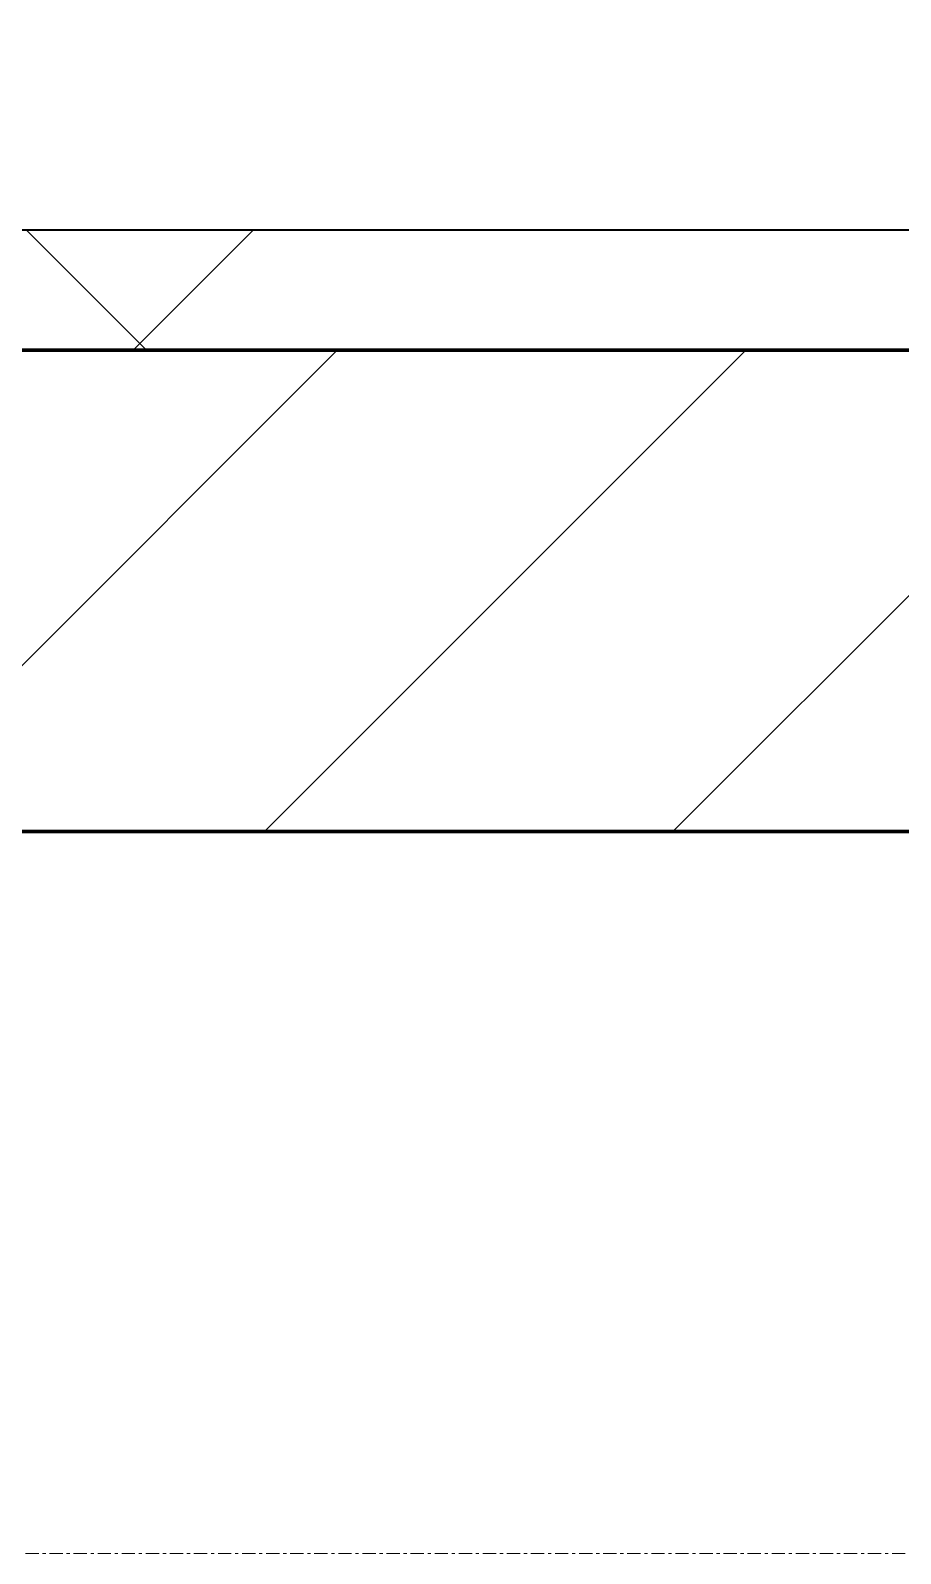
# Model space of a CAD drawing. Header units: millimetres. Extents: x -794334 to -714814, y -17806 to 22403.
# Drawn here: x -773903 to -773541, y -4321 to -3688 of the extents above; entities that cross this region are included whole.
import ezdxf
from ezdxf.xclip import XClip

# ---------------------------------------------------------------- set-up
doc = ezdxf.new("R2010")
doc.units = ezdxf.units.MM
doc.header["$XCLIPFRAME"] = 0
doc.linetypes.add('DPA_Grid _ Level 100', pattern=[10, 5.5, -1.6, 1.3, -1.6])
for name, color, linetype, lineweight in [('A-GLAZ-CURT', 2, 'Continuous', 9), ('A-WALL', 5, 'Continuous', 35), ('A-WALL-FNSH', 2, 'Continuous', 35), ('A-WALL-PATT', 1, 'Continuous', 35), ('S-GRID', 251, 'Continuous', 9), ('WALL-E', 2, 'Continuous', 35)]:
    doc.layers.add(name, color=color, linetype=linetype, lineweight=lineweight)
doc.layers.add('A11_ALU.SOLID SHEET', color=2, linetype='Continuous')

# ---------------------------------------------------------------- blocks, each defined once
blk = doc.blocks.new('*U804')
at = {"layer": 'S-GRID', "linetype": 'DPA_Grid _ Level 100'}
blk.add_line((57942.91, -7900), (-14128.88, -7900), dxfattribs=at)
blk = doc.blocks.new('PPLS-PP19_Custom Tile Pattern - Custom Tile Pattern-V125-4252-01 ENLARGED CONCOURSE LEVEL - REFLECTED CEILING PLAN - SHEET 3')
at = {"layer": 'A-GLAZ-CURT'}
for p, q in [((-300, 0), (300, 0)), ((300, 0), (-300, 0)), ((195.99, 0), (213.31, 0)), ((213.31, 0), (195.99, 0)), ((230.06, 0), (300, 0)), ((-300, -50), (300, -50)), ((300, -50), (-300, -50))]:
    blk.add_line(p, q, dxfattribs=at)
for points, knots in [([(94.4, 0), (94.4, 0), (94.64, 0), (99.11, 0), (108.97, 0), (120.79, 0), (139.94, 0), (163.31, 0), (185.23, 0), (193.62, 0), (194.69, 0), (194.79, 0)], [-2348.345796, -2348.345796, -2348.345796, -2348.345796, -2310.419338, -2233.599744, -2052.234781, -1843.028543, -1530.39897, -1095.004608, -529.74427, -295.064701, -265.121568, -265.121568, -265.121568, -265.121568]), ([(193.8, 0), (193.33, 0), (190.11, 0), (183.13, 0), (171, 0), (161.95, 0), (161.28, 0), (158.56, 0), (158, 0), (157.93, 0)], [-11665.349007, -11665.349007, -11665.349007, -11665.349007, -11565.880756, -11105.624034, -10839.086983, -10768.332124, -10666.779182, -10580.760289, -10565.221032, -10565.221032, -10565.221032, -10565.221032]), ([(300, 0), (286.53, 0), (254.22, 0), (207.11, 0), (177.41, 0), (159.34, 0), (158.33, 0), (158.3, 0)], [-285.253232, -285.253232, -285.253232, -285.253232, -244.693688, -187.987675, -143.776725, -129.632772, -123.352749, -123.352749, -123.352749, -123.352749]), ([(159.07, 0), (159.13, 0), (160.84, 0), (165.21, 0), (174.15, 0), (185.98, 0), (208.82, 0), (219.42, 0), (230.06, 0)], [-115.643202, -115.643202, -115.643202, -115.643202, -114.681583, -87.660824, -65.295536, -41.623857, -24.459831, 0, 0, 0, 0]), ([(247.1, 0), (246.76, 0), (245.04, 0), (238.34, 0), (226.56, 0), (221.1, 0), (200.27, 0), (182.99, 0), (174.27, 0), (169.67, 0), (168.99, 0)], [-9649.085549, -9649.085549, -9649.085549, -9649.085549, -9581.591397, -9406.094246, -9221.510254, -9016.44624, -8717.832359, -8253.978395, -8152.463617, -8069.855175, -8069.855175, -8069.855175, -8069.855175]), ([(215.22, 0), (214.62, 0), (210.55, 0), (203.98, 0), (187.54, 0), (175.3, 0), (169.49, 0)], [-203.825446, -203.825446, -203.825446, -203.825446, -198.527383, -184.406837, -162.427601, -142.916156, -142.916156, -142.916156, -142.916156]), ([(171.51, 0), (176.48, 0), (193.23, 0), (201.73, 0), (208.81, 0), (213.9, 0), (241.96, 0), (266.73, 0), (281.71, 0), (289.39, 0), (292.44, 0), (293.37, 0)], [-7971.819559, -7971.819559, -7971.819559, -7971.819559, -7784.112253, -7606.717214, -7289.299508, -7042.621073, -6582.165592, -6068.460911, -5766.029927, -5566.724884, -5463.307426, -5463.307426, -5463.307426, -5463.307426]), ([(172.07, 0), (177.66, 0), (187.87, 0), (201.08, 0), (207.47, 0), (213.96, 0), (215.11, 0)], [-255.364076, -255.364076, -255.364076, -255.364076, -237.955587, -223.92608, -215.862851, -208.75215, -208.75215, -208.75215, -208.75215]), ([(293.87, 0), (284.09, 0), (259.97, 0), (230.43, 0), (219.94, 0), (219.02, 0)], [-12421.014567, -12421.014567, -12421.014567, -12421.014567, -11905.454923, -11162.864862, -10856.732305, -10856.732305, -10856.732305, -10856.732305]), ([(219.9, 0), (220.86, 0), (227.84, 0), (242.06, 0), (246.54, 0), (246.96, 0)], [-10670.940496, -10670.940496, -10670.940496, -10670.940496, -10511.382485, -9925.173265, -9834.877357, -9834.877357, -9834.877357, -9834.877357]), ([(284.76, 0), (284.76, 0), (285.09, 0), (287.47, 0), (293.59, 0), (297.76, 0), (300, 0)], [-4110.630118, -4110.630118, -4110.630118, -4110.630118, -4053.389046, -3959.664717, -3862.421465, -3746.95702, -3746.95702, -3746.95702, -3746.95702]), ([(293.34, 0), (292.14, 0), (289.12, 0), (285.38, 0), (284.87, 0)], [-4539.118746, -4539.118746, -4539.118746, -4539.118746, -4358.271401, -4143.037883, -4143.037883, -4143.037883, -4143.037883]), ([(293.95, 0), (295.33, 0), (296.98, 0), (297.86, 0), (298.09, 0)], [-5441.201131, -5441.201131, -5441.201131, -5441.201131, -5280.360606, -5199.253518, -5199.253518, -5199.253518, -5199.253518])]:
    blk.add_open_spline(points, degree=3, knots=knots, dxfattribs=at)
for points in [[(195.11, 0), (194.91, 0), (194.44, 0), (193.8, 0)], [(297.38, 0), (296.57, 0), (295.4, 0), (293.92, 0)], [(300, 0), (298.25, 0), (296.49, 0), (294.72, 0)]]:
    blk.add_open_spline(points, degree=3, dxfattribs=at)
blk = doc.blocks.new('PPLS-PP19_Custom Tile Pattern - Custom Tile Pattern-V126-4252-01 ENLARGED CONCOURSE LEVEL - REFLECTED CEILING PLAN - SHEET 3')
at = {"layer": 'A-GLAZ-CURT'}
for p, q in [((-300, 0), (300, 0)), ((300, 0), (-300, 0)), ((-293.07, 0), (-275.75, 0)), ((-275.75, 0), (-293.07, 0)), ((-222.32, 0), (-205, 0)), ((-205, 0), (-222.32, 0)), ((-300, -50), (300, -50)), ((300, -50), (-300, -50))]:
    blk.add_line(p, q, dxfattribs=at)
at = {"layer": 'A-GLAZ-CURT', "flags": 128}
for points in [[(-300, 0), (-291.56, 0), (-283.3, 0), (-275.2, 0), (-267.26, 0), (-259.45, 0), (-251.77, 0), (-244.2, 0), (-236.74, 0), (-229.36, 0), (-222.06, 0), (-214.83, 0), (-207.71, 0), (-200.76, 0), (-194.02, 0), (-187.54, 0), (-181.38, 0), (-175.58, 0), (-170.37, 0)], [(-170.37, 0), (-174.47, 0), (-179.49, 0), (-184.81, 0), (-190.44, 0), (-196.37, 0), (-202.58, 0), (-209.04, 0), (-215.73, 0), (-222.63, 0), (-229.72, 0), (-236.97, 0), (-244.39, 0), (-251.96, 0), (-259.67, 0), (-267.51, 0), (-275.48, 0), (-283.55, 0), (-291.73, 0), (-300, 0)], [(-170.25, 0), (-165.64, 0), (-162.01, 0), (-159.53, 0), (-157.46, 0), (-154.52, 0), (-149.42, 0), (-141.84, 0), (-132.81, 0), (-126.08, 0)], [(-125.17, 0), (-128.55, 0), (-134.16, 0), (-140.03, 0), (-145.5, 0), (-150.63, 0), (-155.53, 0), (-160.27, 0), (-164.95, 0), (-169.65, 0)]]:
    blk.add_lwpolyline(points, dxfattribs=at)
at = {"layer": 'A-GLAZ-CURT'}
for points, knots in [([(-300, 0), (-284.65, 0), (-236.57, 0), (-174.61, 0), (-129.95, 0), (-110.8, 0), (-99.5, 0), (-91.46, 0)], [-5323.127839, -5323.127839, -5323.127839, -5323.127839, -4502.809032, -2700.551212, -1002.059161, -460.363443, 0, 0, 0, 0]), ([(-171.17, 0), (-184.6, 0), (-218.63, 0), (-262.56, 0), (-294.48, 0), (-300, 0)], [-16151.889957, -16151.889957, -16151.889957, -16151.889957, -15131.813646, -13729.592194, -13439.944408, -13439.944408, -13439.944408, -13439.944408]), ([(-137.88, 0), (-140.56, 0), (-147.66, 0), (-147.69, 0), (-158.72, 0), (-174.02, 0), (-185.59, 0), (-209.77, 0), (-232.01, 0), (-255.22, 0), (-262.59, 0), (-264.9, 0), (-265.4, 0)], [-3187.727384, -3187.727384, -3187.727384, -3187.727384, -2919.378265, -2477.344047, -2237.412286, -2029.680487, -1755.085331, -1400.429864, -858.079193, -543.655514, -208.940337, 0, 0, 0, 0]), ([(-258.6, 0), (-257.91, 0), (-254.26, 0), (-241.25, 0), (-225.99, 0), (-213.1, 0), (-200.2, 0), (-187.01, 0), (-176.88, 0), (-171.08, 0)], [-5722.54675, -5722.54675, -5722.54675, -5722.54675, -5657.471696, -5413.335975, -5017.494783, -4832.723979, -4666.091899, -4349.945572, -4071.073527, -4071.073527, -4071.073527, -4071.073527]), ([(-133.82, 0), (-135.51, 0), (-137.8, 0), (-149.31, 0), (-162.01, 0), (-177.91, 0), (-199.46, 0), (-216.65, 0), (-231.26, 0), (-233.46, 0), (-234, 0)], [-2731.647847, -2731.647847, -2731.647847, -2731.647847, -2418.507304, -2308.929706, -2113.765672, -1763.376603, -1422.553702, -978.033455, -846.069444, -682.911962, -682.911962, -682.911962, -682.911962]), ([(-233.49, 0), (-233.44, 0), (-232.38, 0), (-230.74, 0), (-225.3, 0), (-223.63, 0)], [-455.274641, -455.274641, -455.274641, -455.274641, -440.605512, -119.536984, 0, 0, 0, 0]), ([(-223.63, 0), (-219.39, 0), (-206.17, 0), (-188.58, 0), (-169.02, 0), (-152.12, 0), (-136.84, 0), (-127.33, 0), (-124.19, 0), (-123.43, 0), (-123.28, 0)], [-5463.295695, -5463.295695, -5463.295695, -5463.295695, -5161.076232, -4739.070012, -4465.409639, -4149.119819, -3839.893365, -3647.167523, -3488.92562, -3439.852845, -3439.852845, -3439.852845, -3439.852845]), ([(-170.39, 0), (-169.14, 0), (-164.33, 0), (-158.7, 0), (-157.22, 0)], [-4060.068037, -4060.068037, -4060.068037, -4060.068037, -4000.813434, -3840.635403, -3840.635403, -3840.635403, -3840.635403]), ([(-102.49, 0), (-112.19, 0), (-133.24, 0), (-157.72, 0), (-170.37, 0)], [-18166.093059, -18166.093059, -18166.093059, -18166.093059, -17136.203329, -16172.214761, -16172.214761, -16172.214761, -16172.214761]), ([(-152.35, 0), (-151.03, 0), (-147.71, 0), (-143.57, 0), (-138.62, 0)], [-3494.978217, -3494.978217, -3494.978217, -3494.978217, -3371.022232, -3227.460399, -3227.460399, -3227.460399, -3227.460399]), ([(-118.78, 0), (-121.86, 0), (-126.28, 0), (-136.96, 0), (-147.46, 0), (-150.03, 0), (-150.57, 0)], [-5938.474035, -5938.474035, -5938.474035, -5938.474035, -5700.061948, -5508.838257, -5298.784692, -5196.16478, -5196.16478, -5196.16478, -5196.16478]), ([(-150.34, 0), (-150.07, 0), (-147.75, 0), (-142.6, 0), (-127.26, 0), (-107.3, 0), (-90.42, 0), (-75.26, 0), (-68.41, 0), (-65.12, 0), (-63.63, 0)], [-4948.728362, -4948.728362, -4948.728362, -4948.728362, -4883.323924, -4440.880425, -4054.690705, -3793.097032, -3402.597032, -3144.956779, -3050.982048, -2969.237017, -2969.237017, -2969.237017, -2969.237017]), ([(-34.62, 0), (-40.21, 0), (-54.31, 0), (-78.2, 0), (-110.94, 0), (-130.52, 0), (-147.74, 0), (-149.07, 0)], [-8485.103972, -8485.103972, -8485.103972, -8485.103972, -8073.216054, -7508.296369, -7004.680444, -6449.282163, -6277.220794, -6277.220794, -6277.220794, -6277.220794]), ([(-148.23, 0), (-146.94, 0), (-140.15, 0), (-137.28, 0), (-133.93, 0), (-128.78, 0), (-126.5, 0)], [-6162.058746, -6162.058746, -6162.058746, -6162.058746, -6017.569127, -5560.701257, -5364.112219, -5231.017328, -5231.017328, -5231.017328, -5231.017328]), ([(-86.16, 0), (-91.37, 0), (-104.13, 0), (-122.65, 0), (-139.03, 0), (-146.11, 0), (-146.95, 0)], [-1681.3698, -1681.3698, -1681.3698, -1681.3698, -1374.161226, -945.742622, -741.901385, -489.130243, -489.130243, -489.130243, -489.130243]), ([(-146.69, 0), (-146.59, 0), (-145.49, 0), (-135.69, 0), (-128.29, 0), (-125.15, 0)], [-420.34245, -420.34245, -420.34245, -420.34245, -406.956646, -290.263673, 0, 0, 0, 0]), ([(-127.41, 0), (-131.63, 0), (-133.16, 0), (-134.09, 0), (-134.15, 0)], [-8540.990293, -8540.990293, -8540.990293, -8540.990293, -8266.114998, -8246.473386, -8246.473386, -8246.473386, -8246.473386]), ([(-134.15, 0), (-133.32, 0), (-130.31, 0), (-119.54, 0), (-107.8, 0), (-102.63, 0)], [-7657.439573, -7657.439573, -7657.439573, -7657.439573, -7293.749979, -6839.55839, -6479.371946, -6479.371946, -6479.371946, -6479.371946]), ([(-120.13, 0), (-120.14, 0), (-120.24, 0), (-121.3, 0), (-129.25, 0), (-133.82, 0)], [-2933.992132, -2933.992132, -2933.992132, -2933.992132, -2920.575025, -2840.280255, -2731.647847, -2731.647847, -2731.647847, -2731.647847]), ([(-113.43, 0), (-113.44, 0), (-113.96, 0), (-119.73, 0), (-125.43, 0), (-127.03, 0), (-127.41, 0)], [-328.499627, -328.499627, -328.499627, -328.499627, -282.672656, -98.539552, -24.539552, 0, 0, 0, 0]), ([(-126.5, 0), (-122.44, 0), (-108.71, 0), (-86.68, 0), (-63.44, 0), (-54.4, 0), (-48.53, 0), (-30.79, 0), (-18.03, 0), (8.61, 0), (15.02, 0), (22.91, 0), (28.94, 0), (32.25, 0), (33.27, 0)], [-5231.017328, -5231.017328, -5231.017328, -5231.017328, -4994.692869, -4542.524482, -4008.285538, -3689.699207, -3546.54457, -3315.260113, -2864.387349, -2439.246196, -2084.094819, -1956.422387, -1818.904206, -1757.533512, -1757.533512, -1757.533512, -1757.533512]), ([(-125.15, 0), (-124.93, 0), (-121.96, 0), (-113.79, 0), (-106.12, 0), (-103.63, 0)], [-3362.7396, -3362.7396, -3362.7396, -3362.7396, -3342.215224, -3074.362186, -2942.39715, -2942.39715, -2942.39715, -2942.39715]), ([(-122.08, 0), (-122.01, 0), (-121.69, 0), (-121.2, 0), (-120.88, 0)], [-3136.336417, -3136.336417, -3136.336417, -3136.336417, -3110.304437, -3035.164275, -3035.164275, -3035.164275, -3035.164275]), ([(-36.33, 0), (-36.43, 0), (-37.27, 0), (-45.02, 0), (-46.13, 0), (-60.59, 0), (-81.23, 0), (-99.51, 0), (-114.02, 0), (-117.28, 0), (-118.78, 0)], [-1855.773136, -1855.773136, -1855.773136, -1855.773136, -1810.870157, -1672.078046, -1405.135169, -1060.00838, -740.068933, -229.489605, -116.330425, 0, 0, 0, 0]), ([(-117.74, 0), (-117.19, 0), (-114.78, 0), (-113.43, 0), (-113.43, 0)], [-821.249067, -821.249067, -821.249067, -821.249067, -394.672656, -330.879064, -330.879064, -330.879064, -330.879064]), ([(-102.96, 0), (-105.16, 0), (-111.69, 0), (-116.56, 0), (-117.56, 0)], [-1642.498133, -1642.498133, -1642.498133, -1642.498133, -1433.981041, -985.49888, -985.49888, -985.49888, -985.49888]), ([(-115.82, 0), (-114.96, 0), (-111.45, 0), (-105.23, 0), (-102.53, 0)], [-5724.064692, -5724.064692, -5724.064692, -5724.064692, -5430.283136, -5245.97156, -5245.97156, -5245.97156, -5245.97156]), ([(-34.6, 0), (-36.58, 0), (-43.46, 0), (-56.24, 0), (-75.59, 0), (-94, 0), (-112.01, 0), (-114.94, 0), (-115.63, 0)], [-1929.914458, -1929.914458, -1929.914458, -1929.914458, -1792.521578, -1466.981642, -1208.454564, -789.402658, -501.969187, -243.577221, -243.577221, -243.577221, -243.577221]), ([(-36.62, 0), (-36.62, 0), (-40.35, 0), (-44.32, 0), (-58.97, 0), (-82.42, 0), (-96.81, 0), (-102.52, 0)], [-4069.478503, -4069.478503, -4069.478503, -4069.478503, -3858.647035, -3538.256648, -2842.901703, -2193.204658, -1656.474742, -1656.474742, -1656.474742, -1656.474742]), ([(-102.5, 0), (-99.07, 0), (-88.19, 0), (-74.02, 0), (-62.74, 0), (-60.36, 0), (-59.97, 0)], [-6476.227491, -6476.227491, -6476.227491, -6476.227491, -6236.997189, -5713.340575, -5140.470607, -5006.787413, -5006.787413, -5006.787413, -5006.787413]), ([(-102.49, 0), (-102.11, 0), (-96.15, 0), (-85.29, 0), (-71.67, 0), (-65.93, 0), (-65.07, 0)], [-2922.417106, -2922.417106, -2922.417106, -2922.417106, -2902.289527, -2605.247022, -2322.099534, -2241.8264, -2241.8264, -2241.8264, -2241.8264]), ([(-102.13, 0), (-100.15, 0), (-93.18, 0), (-71.33, 0), (-50.7, 0), (-35.54, 0), (-34.63, 0)], [-5236.91025, -5236.91025, -5236.91025, -5236.91025, -5103.229623, -4799.173296, -4065.652676, -4019.024145, -4019.024145, -4019.024145, -4019.024145]), ([(-72.93, 0), (-75.51, 0), (-84.2, 0), (-94.92, 0), (-101.94, 0)], [-19442.345229, -19442.345229, -19442.345229, -19442.345229, -18935.241197, -18185.849118, -18185.849118, -18185.849118, -18185.849118]), ([(-91.46, 0), (-90.09, 0), (-84.7, 0), (-77.43, 0), (-72.73, 0), (-72.64, 0), (-72.64, 0)], [-19832.387487, -19832.387487, -19832.387487, -19832.387487, -19753.885894, -19541.04734, -19478.625389, -19471.062469, -19471.062469, -19471.062469, -19471.062469]), ([(-63.96, 0), (-64.13, 0), (-72.5, 0), (-80.63, 0), (-86.16, 0)], [-2171.769325, -2171.769325, -2171.769325, -2171.769325, -2007.031671, -1681.3698, -1681.3698, -1681.3698, -1681.3698]), ([(-35.02, 0), (-38.01, 0), (-45.75, 0), (-56.37, 0), (-71.66, 0), (-77.83, 0), (-82.66, 0), (-83.28, 0), (-83.28, 0)], [-2573.486295, -2573.486295, -2573.486295, -2573.486295, -2413.671296, -2161.752162, -2006.592567, -1646.621388, -1424.436217, -1393.971743, -1393.971743, -1393.971743, -1393.971743]), ([(-83.28, 0), (-83.28, 0), (-82.91, 0), (-76.14, 0), (-62.97, 0), (-48.14, 0), (-38.03, 0), (-35.34, 0), (-34.82, 0)], [-1393.4169, -1393.4169, -1393.4169, -1393.4169, -1353.722004, -1274.333717, -1073.56893, -651.549973, -296.515819, -214.457191, -214.457191, -214.457191, -214.457191]), ([(-66.39, 0), (-66.39, 0), (-63.63, 0), (-54.2, 0), (-39.89, 0), (-34.53, 0)], [-2493.31794, -2493.31794, -2493.31794, -2493.31794, -2315.303971, -1809.437387, -1051.363704, -1051.363704, -1051.363704, -1051.363704]), ([(-34.64, 0), (-40.56, 0), (-53.7, 0), (-65.77, 0), (-66.37, 0), (-66.38, 0)], [-3318.381343, -3318.381343, -3318.381343, -3318.381343, -2981.410125, -2542.574734, -2498.224237, -2498.224237, -2498.224237, -2498.224237]), ([(-63.63, 0), (-61.49, 0), (-57.39, 0), (-54.49, 0), (-45.2, 0), (-40.79, 0), (-40.46, 0), (-40.44, 0)], [-2969.237017, -2969.237017, -2969.237017, -2969.237017, -2851.217951, -2734.127174, -2474.780881, -2410.990208, -2350.645972, -2350.645972, -2350.645972, -2350.645972])]:
    blk.add_open_spline(points, degree=3, knots=knots, dxfattribs=at)
blk = doc.blocks.new('*U1029')
at = {"layer": 'A-GLAZ-CURT'}
for name, p in [('PPLS-PP19_Custom Tile Pattern - Custom Tile Pattern-V125-4252-01 ENLARGED CONCOURSE LEVEL - REFLECTED CEILING PLAN - SHEET 3', (4802.37, -7350)), ('PPLS-PP19_Custom Tile Pattern - Custom Tile Pattern-V126-4252-01 ENLARGED CONCOURSE LEVEL - REFLECTED CEILING PLAN - SHEET 3', (5402.37, -7350))]:
    blk.add_blockref(name, p, dxfattribs=at)
blk = doc.blocks.new('*U1630')
blk.add_lwpolyline([(22690, -750), (19166.45, -750), (19116.45, -700), (18966.44, -550), (-101025.39, -550), (-101025.39, -6704.96), (-96300, -6704.96), (-96300, -7350), (-94497.63, -7350), (17250, -7350), (17250, -6849.96), (18300, -6849.96), (22690, -6849.96)], close=True)

msp = doc.modelspace()

# ---------------------------------------------------------------- block references
at = {"layer": 'A11_ALU.SOLID SHEET'}
ref = msp.add_blockref('*U1630', (-744681.24, 3579.02), dxfattribs=at)
XClip(ref).set_block_clipping_path([(-45802.4668593339, -9620.0029952967), (23702.8690583039, 10334.9999958097)])

# ---------------------------------------------------------------- next in the draw order: hatches: boundary and pattern name
at = {"layer": 'A-WALL-PATT', "lineweight": 9}
h = msp.add_hatch(dxfattribs=at)
h.set_pattern_fill('FP_5', color=256, style=0, pattern_type=2)
h.set_pattern_definition([(45, (0, 0), (-212.13203, 212.13203), []), (135, (0, 0), (-212.13203, -212.13203), [])])
h.paths.add_polyline_path([(-727630.24, -3820.98), (-727382.37, -3820.98), (-727382.37, -3770.98), (-790483.7, -3770.98), (-790483.7, -3820.98), (-727766, -3820.98)])
h = msp.add_hatch(dxfattribs=at)
h.set_pattern_fill('FP_2', color=256, style=0, pattern_type=2)
h.set_pattern_definition([(45, (0, 0), (-84.852814, 84.852814), [])])
h.paths.add_polyline_path([(-727382.37, -4020.98), (-727382.37, -3820.98), (-790483.7, -3820.98), (-790483.7, -4020.98), (-727494.49, -4020.98)])

# ---------------------------------------------------------------- next in the draw order: linework, layer by layer
at = {"layer": 'A-WALL', "color": 7, "lineweight": 70}
for p, q in [((-774380, -3820.98), (-773180, -3820.98)), ((-773180, -3820.98), (-774380, -3820.98)), ((-773180, -4020.98), (-774380, -4020.98))]:
    msp.add_line(p, q, dxfattribs=at)
at = {"layer": 'A-WALL-FNSH', "color": 250}
msp.add_line((-774380, -3770.98), (-773180, -3770.98), dxfattribs=at)
at = {"layer": 'WALL-E'}
for p, q in [((-727382.37, -4020.98), (-790483.7, -4020.98)), ((-790483.7, -4020.98), (-727382.37, -4020.98))]:
    msp.add_line(p, q, dxfattribs=at)

# ---------------------------------------------------------------- next in the draw order: block references
for name in ['*U804', '*U1029']:
    msp.add_blockref(name, (-778882.37, 3579.02))

doc.saveas('drawing.dxf')
